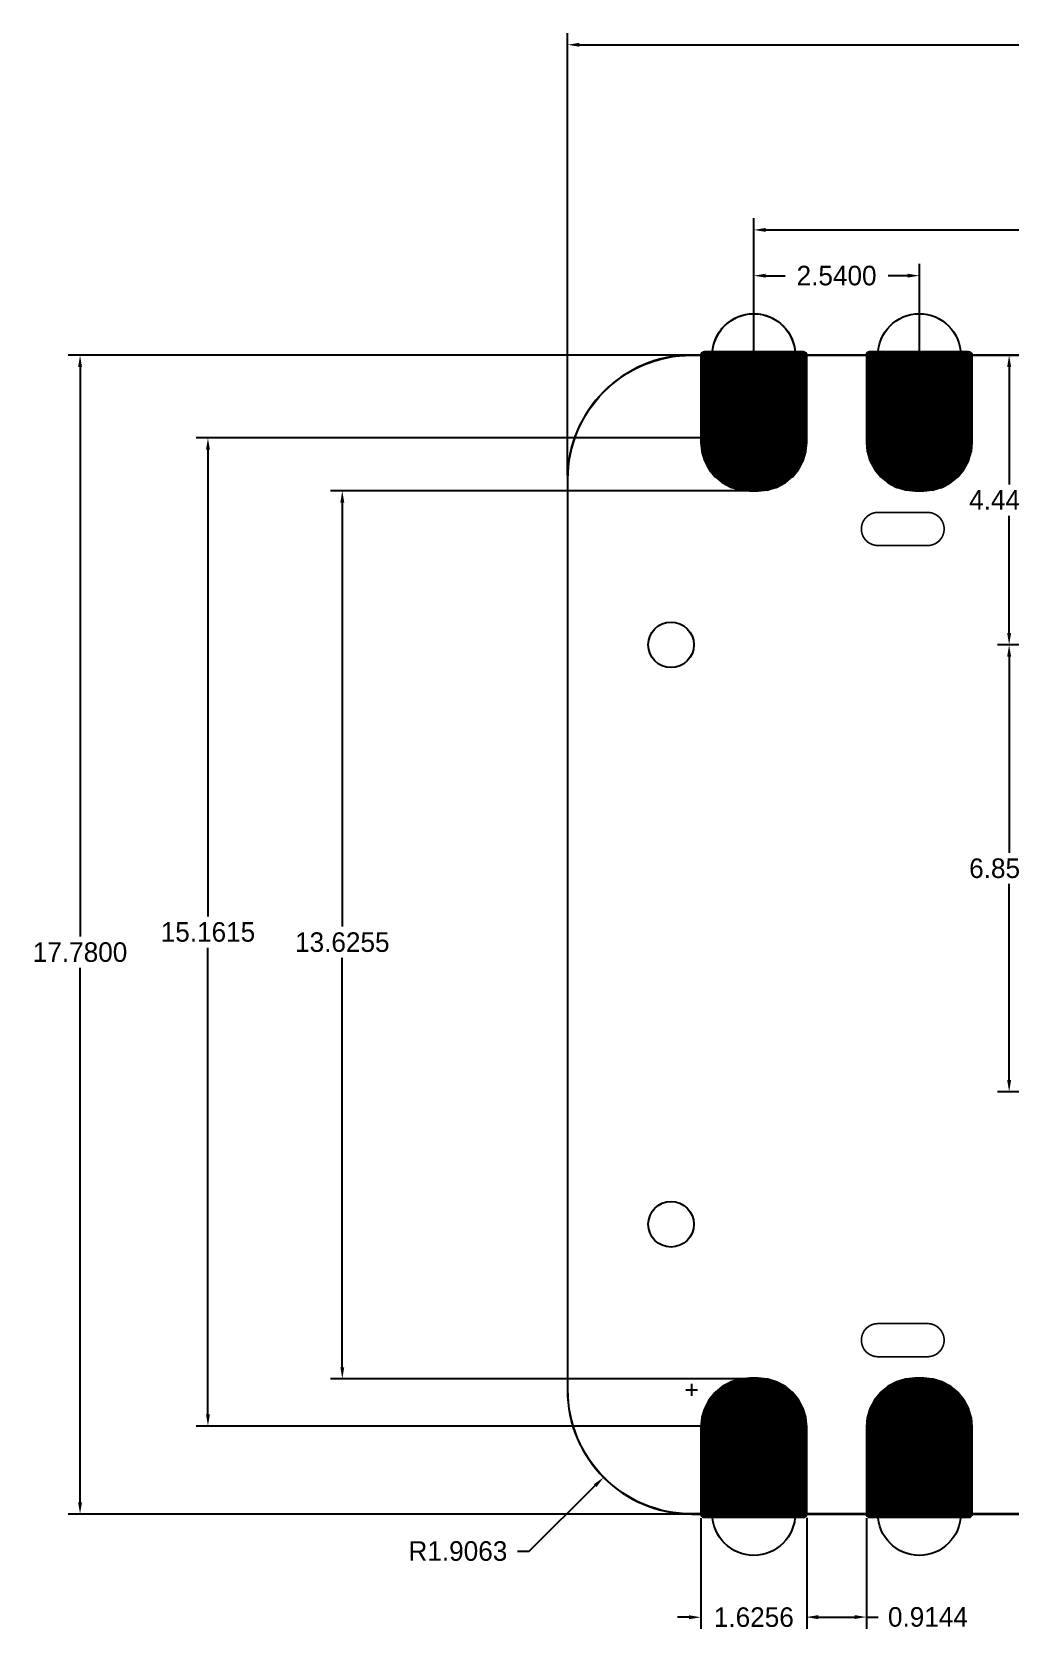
# Model space of a CAD drawing. Extents: x -87.3 to -53.8, y 3.8 to 28.4.
# Drawn here: x -87.27 to -72.25, y 3.84 to 28.35 of the extents above; entities that cross this region are included whole.
import ezdxf

# ---------------------------------------------------------------- set-up
doc = ezdxf.new("R2010")
doc.units = 0
doc.header["$MEASUREMENT"] = 0
doc.layers.get('0').update_dxf_attribs({"linetype": 'CONTINUOUS'})
doc.layers.get('Defpoints').update_dxf_attribs({"linetype": 'CONTINUOUS'})
for name, color, linetype in [('16', 175, 'CONTINUOUS'), ('17', 82, 'CONTINUOUS'), ('20', 213, 'CONTINUOUS')]:
    doc.layers.add(name, color=color, linetype=linetype)
doc.dimstyles.get("Standard").update_dxf_attribs({"dimtxt": 0.18, "dimasz": 0.18, "dimexe": 0.18, "dimexo": 0.0625, "dimgap": 0.09, "dimtad": 0, "dimtih": 1, "dimtoh": 1, "dimdec": 4, "dimzin": 0, "dimdsep": 46, "dimtxsty": 'Standard', "dimcen": 0.09, "dimadec": 0, "dimazin": 0, "dimtfac": 1, "dimtdec": 4, "dimtofl": 0, "dimtmove": 0, "dimatfit": 3, "dimfxl": 1, "dimtolj": 1, "dimtzin": 0, "dimarcsym": 0})

# ---------------------------------------------------------------- blocks, each defined once
blk = doc.blocks.new('OCTAGONP')
blk.add_lwpolyline([(-0.5, -0.2071), (-0.5, 0.2071), (-0.2071, 0.5), (0.2071, 0.5), (0.5, 0.2071), (0.5, -0.2071), (0.2071, -0.5), (-0.2071, -0.5)], close=True)
blk = doc.blocks.new('ROUNDP')
blk.add_circle((0, 0), 0.5)
blk = doc.blocks.new('*D110')
at = {"color": 2, "linetype": 'Continuous', "lineweight": -2}
for p, q in [((-79.045, 21.552), (-79.045, 28.338)), ((-58.09, 21.552), (-58.09, 28.338))]:
    blk.add_line(p, q, dxfattribs=at)
at = {"color": 0, "linetype": 'Continuous', "lineweight": -2}
for p, q in [((-78.865, 28.158), (-69.507, 28.158)), ((-58.27, 28.158), (-67.627, 28.158))]:
    blk.add_line(p, q, dxfattribs=at)
at = {"color": 0, "linetype": 'Continuous'}
for points in [[(-78.865, 28.188), (-78.865, 28.128), (-79.045, 28.158)], [(-58.27, 28.188), (-58.27, 28.128), (-58.09, 28.158)]]:
    blk.add_solid(points, dxfattribs=at)
at = {"layer": 'Defpoints', "color": 0, "linetype": 'Continuous'}
for p in [(-58.09, 28.158), (-79.045, 21.49), (-58.09, 21.49)]:
    blk.add_point(p, dxfattribs=at)
at = {"color": 0, "linetype": 'Continuous', "insert": (-68.567, 28.158), "char_height": 0.3, "attachment_point": 5}
blk.add_mtext('\\A1;20.9550', dxfattribs=at)
blk = doc.blocks.new('*D111')
at = {"color": 2, "linetype": 'Continuous', "lineweight": -2}
for p, q in [((-77.202, 23.395), (-86.708, 23.395)), ((-77.202, 5.615), (-86.708, 5.615))]:
    blk.add_line(p, q, dxfattribs=at)
at = {"color": 0, "linetype": 'Continuous', "lineweight": -2}
for p, q in [((-86.528, 23.215), (-86.528, 14.475)), ((-86.528, 5.795), (-86.528, 13.995))]:
    blk.add_line(p, q, dxfattribs=at)
at = {"color": 0, "linetype": 'Continuous'}
for points in [[(-86.558, 23.215), (-86.498, 23.215), (-86.528, 23.395)], [(-86.558, 5.795), (-86.498, 5.795), (-86.528, 5.615)]]:
    blk.add_solid(points, dxfattribs=at)
at = {"layer": 'Defpoints', "color": 0, "linetype": 'Continuous'}
for p in [(-77.14, 23.395), (-86.528, 5.615), (-77.14, 5.615)]:
    blk.add_point(p, dxfattribs=at)
at = {"color": 0, "linetype": 'Continuous', "insert": (-86.528, 14.235), "char_height": 0.3, "attachment_point": 5}
blk.add_mtext('\\A1;17.7800', dxfattribs=at)
blk = doc.blocks.new('*D112')
at = {"color": 0, "linetype": 'Continuous', "lineweight": -2}
for p, q in [((-76.187, 23.509), (-76.187, 25.497)), ((-76.007, 25.317), (-69.457, 25.317)), ((-61.127, 25.317), (-67.677, 25.317)), ((-60.947, 23.509), (-60.947, 25.497))]:
    blk.add_line(p, q, dxfattribs=at)
at = {"color": 0, "linetype": 'Continuous'}
for points in [[(-76.007, 25.347), (-76.007, 25.287), (-76.187, 25.317)], [(-61.127, 25.347), (-61.127, 25.287), (-60.947, 25.317)]]:
    blk.add_solid(points, dxfattribs=at)
at = {"layer": 'Defpoints', "color": 0, "linetype": 'Continuous'}
for p in [(-76.187, 25.317), (-76.187, 23.447), (-60.947, 23.447)]:
    blk.add_point(p, dxfattribs=at)
at = {"color": 0, "linetype": 'Continuous', "insert": (-68.567, 25.317), "char_height": 0.3, "attachment_point": 5}
blk.add_mtext('\\A1;15.2400', dxfattribs=at)
blk = doc.blocks.new('*D113')
at = {"color": 0, "linetype": 'Continuous', "lineweight": -2}
for p, q in [((-77, 5.554), (-77, 3.852)), ((-75.375, 5.555), (-75.375, 3.852)), ((-77.18, 4.032), (-77.36, 4.032)), ((-75.195, 4.032), (-75.015, 4.032))]:
    blk.add_line(p, q, dxfattribs=at)
at = {"color": 0, "linetype": 'Continuous'}
for points in [[(-77.18, 4.062), (-77.18, 4.002), (-77, 4.032)], [(-75.195, 4.062), (-75.195, 4.002), (-75.375, 4.032)]]:
    blk.add_solid(points, dxfattribs=at)
at = {"layer": 'Defpoints', "color": 0, "linetype": 'Continuous'}
for p in [(-77, 5.616), (-75.375, 5.617), (-75.375, 4.032)]:
    blk.add_point(p, dxfattribs=at)
at = {"color": 0, "linetype": 'Continuous', "insert": (-76.187, 4.032), "char_height": 0.3, "attachment_point": 5}
blk.add_mtext('\\A1;1.6256', dxfattribs=at)
blk = doc.blocks.new('*D124')
at = {"color": 0, "linetype": 'Continuous', "lineweight": -2}
for p, q in [((-77.14, 7.431), (-77.14, 7.611)), ((-77.23, 7.521), (-77.05, 7.521)), ((-79.634, 5.046), (-78.621, 6.052)), ((-79.814, 5.046), (-79.634, 5.046))]:
    blk.add_line(p, q, dxfattribs=at)
at = {"color": 0, "linetype": 'Continuous'}
blk.add_solid([(-78.642, 6.073), (-78.6, 6.03), (-78.493, 6.178)], dxfattribs=at)
at = {"layer": 'Defpoints', "color": 0, "linetype": 'Continuous'}
for p in [(-77.14, 7.521), (-78.493, 6.178)]:
    blk.add_point(p, dxfattribs=at)
at = {"color": 0, "linetype": 'Continuous', "insert": (-80.729, 5.046), "char_height": 0.3, "attachment_point": 5}
blk.add_mtext('\\A1;R1.9063', dxfattribs=at)
blk = doc.blocks.new('*D130')
at = {"color": 0, "linetype": 'Continuous', "lineweight": -2}
for p, q in [((-75.375, 5.554), (-75.375, 3.855)), ((-74.46, 5.554), (-74.46, 3.855)), ((-75.195, 4.035), (-74.64, 4.035)), ((-74.46, 4.035), (-74.28, 4.035))]:
    blk.add_line(p, q, dxfattribs=at)
at = {"color": 0, "linetype": 'Continuous'}
for points in [[(-75.195, 4.065), (-75.195, 4.005), (-75.375, 4.035)], [(-74.64, 4.065), (-74.64, 4.005), (-74.46, 4.035)]]:
    blk.add_solid(points, dxfattribs=at)
at = {"layer": 'Defpoints', "color": 0, "linetype": 'Continuous'}
for p in [(-75.375, 5.616), (-74.46, 5.616), (-74.46, 4.035)]:
    blk.add_point(p, dxfattribs=at)
at = {"color": 0, "linetype": 'Continuous', "insert": (-73.515, 4.035), "char_height": 0.3, "attachment_point": 5}
blk.add_mtext('\\A1;0.9144', dxfattribs=at)
blk = doc.blocks.new('*D131')
at = {"color": 0, "linetype": 'Continuous', "lineweight": -2}
for p, q in [((-76.25, 21.313), (-82.683, 21.313)), ((-82.503, 21.133), (-82.503, 14.628)), ((-82.503, 7.868), (-82.503, 14.148)), ((-76.218, 7.688), (-82.683, 7.688))]:
    blk.add_line(p, q, dxfattribs=at)
at = {"color": 0, "linetype": 'Continuous'}
for points in [[(-82.533, 21.133), (-82.473, 21.133), (-82.503, 21.313)], [(-82.533, 7.868), (-82.473, 7.868), (-82.503, 7.688)]]:
    blk.add_solid(points, dxfattribs=at)
at = {"layer": 'Defpoints', "color": 0, "linetype": 'Continuous'}
for p in [(-76.187, 21.313), (-82.503, 7.688), (-76.156, 7.688)]:
    blk.add_point(p, dxfattribs=at)
at = {"color": 0, "linetype": 'Continuous', "insert": (-82.503, 14.388), "char_height": 0.3, "attachment_point": 5}
blk.add_mtext('\\A1;13.6255', dxfattribs=at)
blk = doc.blocks.new('*D135')
at = {"color": 0, "linetype": 'Continuous', "lineweight": -2}
for p, q in [((-76.25, 22.126), (-84.745, 22.126)), ((-84.565, 21.946), (-84.565, 14.785)), ((-84.565, 7.145), (-84.565, 14.305)), ((-76.199, 6.965), (-84.745, 6.965))]:
    blk.add_line(p, q, dxfattribs=at)
at = {"color": 0, "linetype": 'Continuous'}
for points in [[(-84.595, 21.946), (-84.535, 21.946), (-84.565, 22.126)], [(-84.595, 7.145), (-84.535, 7.145), (-84.565, 6.965)]]:
    blk.add_solid(points, dxfattribs=at)
at = {"layer": 'Defpoints', "color": 0, "linetype": 'Continuous'}
for p in [(-76.187, 22.126), (-84.565, 6.965), (-76.137, 6.965)]:
    blk.add_point(p, dxfattribs=at)
at = {"color": 0, "linetype": 'Continuous', "insert": (-84.565, 14.545), "char_height": 0.3, "attachment_point": 5}
blk.add_mtext('\\A1;15.1615', dxfattribs=at)
blk = doc.blocks.new('*D136')
at = {"color": 0, "linetype": 'Continuous', "lineweight": -2}
for p, q in [((-76.187, 22.189), (-76.187, 24.795)), ((-73.647, 22.189), (-73.647, 24.795)), ((-76.007, 24.615), (-75.707, 24.615)), ((-73.827, 24.615), (-74.127, 24.615))]:
    blk.add_line(p, q, dxfattribs=at)
at = {"color": 0, "linetype": 'Continuous'}
for points in [[(-76.007, 24.645), (-76.007, 24.585), (-76.187, 24.615)], [(-73.827, 24.645), (-73.827, 24.585), (-73.647, 24.615)]]:
    blk.add_solid(points, dxfattribs=at)
at = {"layer": 'Defpoints', "color": 0, "linetype": 'Continuous'}
for p in [(-73.647, 24.615), (-76.187, 22.126), (-73.647, 22.126)]:
    blk.add_point(p, dxfattribs=at)
at = {"color": 0, "linetype": 'Continuous', "insert": (-74.917, 24.615), "char_height": 0.3, "attachment_point": 5}
blk.add_mtext('\\A1;2.5400', dxfattribs=at)
blk = doc.blocks.new('*D145')
at = {"color": 0, "linetype": 'Continuous', "lineweight": -2}
for p, q in [((-68.63, 23.395), (-72.449, 23.395)), ((-72.269, 23.215), (-72.269, 21.413)), ((-72.269, 19.131), (-72.269, 20.933)), ((-68.757, 18.951), (-72.449, 18.951))]:
    blk.add_line(p, q, dxfattribs=at)
at = {"color": 0, "linetype": 'Continuous'}
for points in [[(-72.299, 23.215), (-72.239, 23.215), (-72.269, 23.395)], [(-72.299, 19.131), (-72.239, 19.131), (-72.269, 18.951)]]:
    blk.add_solid(points, dxfattribs=at)
at = {"layer": 'Defpoints', "color": 0, "linetype": 'Continuous'}
for p in [(-68.567, 23.395), (-72.269, 18.951), (-68.694, 18.951)]:
    blk.add_point(p, dxfattribs=at)
at = {"color": 0, "linetype": 'Continuous', "insert": (-72.269, 21.173), "char_height": 0.3, "attachment_point": 5}
blk.add_mtext('\\A1;4.4437', dxfattribs=at)
blk = doc.blocks.new('*D150')
at = {"color": 0, "linetype": 'Continuous', "lineweight": -2}
for p, q in [((-72.331, 18.951), (-72.449, 18.951)), ((-72.269, 18.771), (-72.269, 15.762)), ((-72.269, 12.273), (-72.269, 15.282)), ((-70.662, 12.093), (-72.449, 12.093))]:
    blk.add_line(p, q, dxfattribs=at)
at = {"color": 0, "linetype": 'Continuous'}
for points in [[(-72.299, 18.771), (-72.239, 18.771), (-72.269, 18.951)], [(-72.299, 12.273), (-72.239, 12.273), (-72.269, 12.093)]]:
    blk.add_solid(points, dxfattribs=at)
at = {"layer": 'Defpoints', "color": 0, "linetype": 'Continuous'}
for p in [(-72.269, 18.951), (-72.269, 12.093), (-70.599, 12.093)]:
    blk.add_point(p, dxfattribs=at)
at = {"color": 0, "linetype": 'Continuous', "insert": (-72.269, 15.522), "char_height": 0.3, "attachment_point": 5}
blk.add_mtext('\\A1;6.8580', dxfattribs=at)

msp = doc.modelspace()

# ---------------------------------------------------------------- linework, layer by layer
for major_axis, start_param, end_param in [((0.44901, 0.44901), 2.356194490192343, 8.63937979737193), ((-0.44901, 0.44901), 0.785398163397452, 7.068583470577037)]:
    msp.add_ellipse((-76.18742, 23.3961), major_axis=major_axis, ratio=1, start_param=start_param, end_param=end_param)
at = {"layer": '16'}
for points in [[(-77.00022, 23.3961), (-77.00022, 22.0626, 1), (-76.89862, 22.0626), (-76.89862, 23.3961, 1)], [(-75.42542, 23.4469), (-76.94942, 23.4469, 1), (-76.94942, 23.3453), (-75.42542, 23.3453, 1)], [(-75.37462, 22.0626), (-75.37462, 23.3961, 1), (-75.47622, 23.3961), (-75.47622, 22.0626, 1)], [(-74.46022, 23.3961), (-74.46022, 22.0626, 1), (-74.35862, 22.0626), (-74.35862, 23.3961, 1)], [(-72.88542, 23.4469), (-74.40942, 23.4469, 1), (-74.40942, 23.3453), (-72.88542, 23.3453, 1)], [(-72.83462, 22.0626), (-72.83462, 23.3961, 1), (-72.93622, 23.3961), (-72.93622, 22.0626, 1)], [(-77.00002, 22.0576), (-76.98652, 21.9213, 1), (-76.88542, 21.9313), (-76.89882, 22.0676, 1)], [(-75.38832, 21.9213), (-75.37482, 22.0576, 1), (-75.47602, 22.0676), (-75.48942, 21.9313, 1)], [(-74.46002, 22.0576), (-74.44652, 21.9213, 1), (-74.34542, 21.9313), (-74.35882, 22.0676, 1)], [(-72.84832, 21.9213), (-72.83482, 22.0576, 1), (-72.93602, 22.0676), (-72.94942, 21.9313, 1)], [(-76.98462, 21.9116), (-76.94482, 21.7806, 1), (-76.84762, 21.81), (-76.88742, 21.9411, 1)], [(-76.94102, 21.7713), (-76.87652, 21.6506, 1), (-76.78692, 21.6985), (-76.85142, 21.8192, 1)], [(-75.49832, 21.6506), (-75.43382, 21.7713, 1), (-75.52342, 21.8192), (-75.58792, 21.6985, 1)], [(-75.43002, 21.7806), (-75.39022, 21.9116, 1), (-75.48742, 21.9411), (-75.52722, 21.81, 1)], [(-74.44462, 21.9116), (-74.40482, 21.7806, 1), (-74.30762, 21.81), (-74.34742, 21.9411, 1)], [(-74.40102, 21.7713), (-74.33652, 21.6506, 1), (-74.24692, 21.6985), (-74.31142, 21.8192, 1)], [(-72.95832, 21.6506), (-72.89382, 21.7713, 1), (-72.98342, 21.8192), (-73.04792, 21.6985, 1)], [(-72.89002, 21.7806), (-72.85022, 21.9116, 1), (-72.94742, 21.9411), (-72.98722, 21.81, 1)], [(-76.87102, 21.6423), (-76.78412, 21.5365, 1), (-76.70552, 21.6009), (-76.79242, 21.7068, 1)], [(-76.77702, 21.5294), (-76.67122, 21.4425, 1), (-76.60672, 21.5211), (-76.71262, 21.608, 1)], [(-75.70362, 21.4425), (-75.59782, 21.5294, 1), (-75.66222, 21.608), (-75.76812, 21.5211, 1)], [(-75.59072, 21.5365), (-75.50382, 21.6423, 1), (-75.58242, 21.7068), (-75.66932, 21.6009, 1)], [(-74.33102, 21.6423), (-74.24412, 21.5365, 1), (-74.16552, 21.6009), (-74.25242, 21.7068, 1)], [(-74.23702, 21.5294), (-74.13122, 21.4425, 1), (-74.06672, 21.5211), (-74.17262, 21.608, 1)], [(-73.16362, 21.4425), (-73.05782, 21.5294, 1), (-73.12222, 21.608), (-73.22812, 21.5211, 1)], [(-73.05072, 21.5365), (-72.96382, 21.6423, 1), (-73.04242, 21.7068), (-73.12932, 21.6009, 1)], [(-76.66292, 21.437), (-76.54222, 21.3725, 1), (-76.49432, 21.4621), (-76.61502, 21.5266, 1)], [(-76.53292, 21.3687), (-76.40192, 21.3289, 1), (-76.37242, 21.4261), (-76.50352, 21.4659, 1)], [(-76.39222, 21.327), (-76.25592, 21.3135, 1), (-76.24592, 21.4147), (-76.38222, 21.4281, 1)], [(-76.25092, 21.3133), (-76.12392, 21.3133, 1), (-76.12392, 21.4149), (-76.25092, 21.4149, 1)], [(-76.11892, 21.3135), (-75.98262, 21.327, 1), (-75.99262, 21.4281), (-76.12892, 21.4147, 1)], [(-75.97292, 21.3289), (-75.84192, 21.3687, 1), (-75.87132, 21.4659), (-76.00242, 21.4261, 1)], [(-75.83262, 21.3725), (-75.71192, 21.437, 1), (-75.75982, 21.5266), (-75.88052, 21.4621, 1)], [(-74.12292, 21.437), (-74.00222, 21.3725, 1), (-73.95432, 21.4621), (-74.07502, 21.5266, 1)], [(-73.99292, 21.3687), (-73.86192, 21.3289, 1), (-73.83242, 21.4261), (-73.96352, 21.4659, 1)], [(-73.85222, 21.327), (-73.71592, 21.3135, 1), (-73.70592, 21.4147), (-73.84222, 21.4281, 1)], [(-73.71092, 21.3133), (-73.58392, 21.3133, 1), (-73.58392, 21.4149), (-73.71092, 21.4149, 1)], [(-73.57892, 21.3135), (-73.44262, 21.327, 1), (-73.45262, 21.4281), (-73.58892, 21.4147, 1)], [(-73.43292, 21.3289), (-73.30192, 21.3687, 1), (-73.33132, 21.4659), (-73.46242, 21.4261, 1)], [(-73.29262, 21.3725), (-73.17192, 21.437, 1), (-73.21982, 21.5266), (-73.34052, 21.4621, 1)], [(-76.54222, 7.6397), (-76.66292, 7.5752, 1), (-76.61502, 7.4856), (-76.49432, 7.5501, 1)], [(-76.40192, 7.6833), (-76.53292, 7.6435, 1), (-76.50352, 7.5463), (-76.37242, 7.5861, 1)], [(-76.25592, 7.6987), (-76.39222, 7.6852, 1), (-76.38222, 7.5841), (-76.24592, 7.5975, 1)], [(-76.12392, 7.6989), (-76.25092, 7.6989, 1), (-76.25092, 7.5973), (-76.12392, 7.5973, 1)], [(-75.98262, 7.6852), (-76.11892, 7.6987, 1), (-76.12892, 7.5975), (-75.99262, 7.5841, 1)], [(-75.84192, 7.6435), (-75.97292, 7.6833, 1), (-76.00242, 7.5861), (-75.87132, 7.5463, 1)], [(-75.71192, 7.5752), (-75.83262, 7.6397, 1), (-75.88052, 7.5501), (-75.75982, 7.4856, 1)], [(-74.00222, 7.6397), (-74.12292, 7.5752, 1), (-74.07502, 7.4856), (-73.95432, 7.5501, 1)], [(-73.86192, 7.6833), (-73.99292, 7.6435, 1), (-73.96352, 7.5463), (-73.83242, 7.5861, 1)], [(-73.71592, 7.6987), (-73.85222, 7.6852, 1), (-73.84222, 7.5841), (-73.70592, 7.5975, 1)], [(-73.58392, 7.6989), (-73.71092, 7.6989, 1), (-73.71092, 7.5973), (-73.58392, 7.5973, 1)], [(-73.44262, 7.6852), (-73.57892, 7.6987, 1), (-73.58892, 7.5975), (-73.45262, 7.5841, 1)], [(-73.30192, 7.6435), (-73.43292, 7.6833, 1), (-73.46242, 7.5861), (-73.33132, 7.5463, 1)], [(-73.17192, 7.5752), (-73.29262, 7.6397, 1), (-73.34052, 7.5501), (-73.21982, 7.4856, 1)], [(-76.87652, 7.3616), (-76.94102, 7.2409, 1), (-76.85142, 7.193), (-76.78692, 7.3137, 1)], [(-76.78412, 7.4757), (-76.87102, 7.3699, 1), (-76.79242, 7.3054), (-76.70552, 7.4113, 1)], [(-76.67122, 7.5697), (-76.77702, 7.4828, 1), (-76.71262, 7.4042), (-76.60672, 7.4911, 1)], [(-75.59782, 7.4828), (-75.70362, 7.5697, 1), (-75.76812, 7.4911), (-75.66222, 7.4042, 1)], [(-75.50382, 7.3699), (-75.59072, 7.4757, 1), (-75.66932, 7.4113), (-75.58242, 7.3054, 1)], [(-75.43382, 7.2409), (-75.49832, 7.3616, 1), (-75.58792, 7.3137), (-75.52342, 7.193, 1)], [(-74.33652, 7.3616), (-74.40102, 7.2409, 1), (-74.31142, 7.193), (-74.24692, 7.3137, 1)], [(-74.24412, 7.4757), (-74.33102, 7.3699, 1), (-74.25242, 7.3054), (-74.16552, 7.4113, 1)], [(-74.13122, 7.5697), (-74.23702, 7.4828, 1), (-74.17262, 7.4042), (-74.06672, 7.4911, 1)], [(-73.05782, 7.4828), (-73.16362, 7.5697, 1), (-73.22812, 7.4911), (-73.12222, 7.4042, 1)], [(-72.96382, 7.3699), (-73.05072, 7.4757, 1), (-73.12932, 7.4113), (-73.04242, 7.3054, 1)], [(-72.89382, 7.2409), (-72.95832, 7.3616, 1), (-73.04792, 7.3137), (-72.98342, 7.193, 1)], [(-76.98652, 7.0909), (-77.00002, 6.9546, 1), (-76.89882, 6.9446), (-76.88542, 7.0809, 1)], [(-76.94482, 7.2316), (-76.98462, 7.1006, 1), (-76.88742, 7.0711), (-76.84762, 7.2022, 1)], [(-75.39022, 7.1006), (-75.43002, 7.2316, 1), (-75.52722, 7.2022), (-75.48742, 7.0711, 1)], [(-75.37482, 6.9546), (-75.38832, 7.0909, 1), (-75.48942, 7.0809), (-75.47602, 6.9446, 1)], [(-74.44652, 7.0909), (-74.46002, 6.9546, 1), (-74.35882, 6.9446), (-74.34542, 7.0809, 1)], [(-74.40482, 7.2316), (-74.44462, 7.1006, 1), (-74.34742, 7.0711), (-74.30762, 7.2022, 1)], [(-72.85022, 7.1006), (-72.89002, 7.2316, 1), (-72.98722, 7.2022), (-72.94742, 7.0711, 1)], [(-72.83482, 6.9546), (-72.84832, 7.0909, 1), (-72.94942, 7.0809), (-72.93602, 6.9446, 1)], [(-77.00022, 6.9496), (-77.00022, 5.6161, 1), (-76.89862, 5.6161), (-76.89862, 6.9496, 1)], [(-75.37462, 5.6161), (-75.37462, 6.9496, 1), (-75.47622, 6.9496), (-75.47622, 5.6161, 1)], [(-74.46022, 6.9496), (-74.46022, 5.6161, 1), (-74.35862, 5.6161), (-74.35862, 6.9496, 1)], [(-72.83462, 5.6161), (-72.83462, 6.9496, 1), (-72.93622, 6.9496), (-72.93622, 5.6161, 1)], [(-76.94942, 5.5653), (-75.42542, 5.5653, 1), (-75.42542, 5.6669), (-76.94942, 5.6669, 1)], [(-74.40942, 5.5653), (-72.88542, 5.5653, 1), (-72.88542, 5.6669), (-74.40942, 5.6669, 1)]]:
    msp.add_lwpolyline(points, format="xyb", close=True, dxfattribs=at)
at = {"layer": '16', "const_width": 0.1016}
for points in [[(-76.94942, 23.3961), (-76.94942, 22.0626)], [(-75.42542, 23.3961), (-76.94942, 23.3961)], [(-76.89862, 23.3961), (-76.89862, 21.8031)], [(-76.79702, 23.3961), (-76.79702, 21.6323)], [(-76.69542, 23.3961), (-76.69542, 21.5281)], [(-76.59382, 23.3961), (-76.59382, 21.4577)], [(-76.49222, 23.3961), (-76.49222, 21.4094)], [(-76.39062, 23.3961), (-76.39062, 21.3786)], [(-76.28902, 23.3961), (-76.28902, 21.3679)], [(-76.18742, 23.3961), (-76.18742, 21.3641)], [(-76.08582, 23.3961), (-76.08582, 21.3679)], [(-75.98422, 23.3961), (-75.98422, 21.3786)], [(-75.88262, 23.3961), (-75.88262, 21.4094)], [(-75.78102, 23.3961), (-75.78102, 21.4577)], [(-75.67942, 23.3961), (-75.67942, 21.5281)], [(-75.57782, 23.3961), (-75.57782, 21.6323)], [(-75.47622, 23.3961), (-75.47622, 21.8031)], [(-75.42542, 22.0626), (-75.42542, 23.3961)], [(-74.40942, 23.3961), (-74.40942, 22.0626)], [(-72.88542, 23.3961), (-74.40942, 23.3961)], [(-74.35862, 23.3961), (-74.35862, 21.8031)], [(-74.25702, 23.3961), (-74.25702, 21.6323)], [(-74.15542, 23.3961), (-74.15542, 21.5281)], [(-74.05382, 23.3961), (-74.05382, 21.4577)], [(-73.95222, 23.3961), (-73.95222, 21.4094)], [(-73.85062, 23.3961), (-73.85062, 21.3786)], [(-73.74902, 23.3961), (-73.74902, 21.3679)], [(-73.64742, 23.3961), (-73.64742, 21.3641)], [(-73.64742, 22.1261), (-73.64742, 23.3961)], [(-73.54582, 23.3961), (-73.54582, 21.3679)], [(-73.44422, 23.3961), (-73.44422, 21.3786)], [(-73.34262, 23.3961), (-73.34262, 21.4094)], [(-73.24102, 23.3961), (-73.24102, 21.4577)], [(-73.13942, 23.3961), (-73.13942, 21.5281)], [(-73.03782, 23.3961), (-73.03782, 21.6323)], [(-72.93622, 23.3961), (-72.93622, 21.8031)], [(-72.88542, 22.0626), (-72.88542, 23.3961)], [(-76.94942, 22.0626), (-76.93602, 21.9263)], [(-75.43882, 21.9263), (-75.42542, 22.0626)], [(-74.40942, 22.0626), (-74.39602, 21.9263)], [(-73.64742, 22.1261), (-73.26642, 22.1261)], [(-72.89882, 21.9263), (-72.88542, 22.0626)], [(-76.93602, 21.9263), (-76.89622, 21.7953)], [(-76.89622, 21.7953), (-76.83172, 21.6745)], [(-75.54312, 21.6745), (-75.47862, 21.7953)], [(-75.47862, 21.7953), (-75.43882, 21.9263)], [(-74.39602, 21.9263), (-74.35622, 21.7953)], [(-74.35622, 21.7953), (-74.29172, 21.6745)], [(-73.00312, 21.6745), (-72.93862, 21.7953)], [(-72.93862, 21.7953), (-72.89882, 21.9263)], [(-76.83172, 21.6745), (-76.74482, 21.5687)], [(-76.74482, 21.5687), (-76.63902, 21.4818)], [(-75.73582, 21.4818), (-75.63002, 21.5687)], [(-75.63002, 21.5687), (-75.54312, 21.6745)], [(-74.29172, 21.6745), (-74.20482, 21.5687)], [(-74.20482, 21.5687), (-74.09902, 21.4818)], [(-73.19582, 21.4818), (-73.09002, 21.5687)], [(-73.09002, 21.5687), (-73.00312, 21.6745)], [(-76.63902, 21.4818), (-76.51822, 21.4173)], [(-76.51822, 21.4173), (-76.38722, 21.3775)], [(-76.38722, 21.3775), (-76.25092, 21.3641)], [(-76.25092, 21.3641), (-76.12392, 21.3641)], [(-76.12392, 21.3641), (-75.98762, 21.3775)], [(-75.98762, 21.3775), (-75.85662, 21.4173)], [(-75.85662, 21.4173), (-75.73582, 21.4818)], [(-74.09902, 21.4818), (-73.97822, 21.4173)], [(-73.97822, 21.4173), (-73.84722, 21.3775)], [(-73.84722, 21.3775), (-73.71092, 21.3641)], [(-73.71092, 21.3641), (-73.58392, 21.3641)], [(-73.58392, 21.3641), (-73.44762, 21.3775)], [(-73.44762, 21.3775), (-73.31662, 21.4173)], [(-73.31662, 21.4173), (-73.19582, 21.4818)], [(-76.51822, 7.5949), (-76.63902, 7.5304)], [(-76.59382, 5.6161), (-76.59382, 7.5545)], [(-76.38722, 7.6347), (-76.51822, 7.5949)], [(-76.49222, 5.6161), (-76.49222, 7.6028)], [(-76.39062, 5.6161), (-76.39062, 7.6336)], [(-76.25092, 7.6481), (-76.38722, 7.6347)], [(-76.28902, 5.6161), (-76.28902, 7.6444)], [(-76.12392, 7.6481), (-76.25092, 7.6481)], [(-76.18742, 5.6161), (-76.18742, 7.6481)], [(-75.98762, 7.6347), (-76.12392, 7.6481)], [(-76.08582, 5.6161), (-76.08582, 7.6443)], [(-75.85662, 7.5949), (-75.98762, 7.6347)], [(-75.98422, 5.6161), (-75.98422, 7.6336)], [(-75.88262, 5.6161), (-75.88262, 7.6028)], [(-75.73582, 7.5304), (-75.85662, 7.5949)], [(-75.78102, 5.6161), (-75.78102, 7.5545)], [(-73.97822, 7.5949), (-74.09902, 7.5304)], [(-74.05382, 5.6161), (-74.05382, 7.5545)], [(-73.84722, 7.6347), (-73.97822, 7.5949)], [(-73.95222, 5.6161), (-73.95222, 7.6028)], [(-73.85062, 5.6161), (-73.85062, 7.6336)], [(-73.71092, 7.6481), (-73.84722, 7.6347)], [(-73.74902, 5.6161), (-73.74902, 7.6444)], [(-73.58392, 7.6481), (-73.71092, 7.6481)], [(-73.64742, 5.6161), (-73.64742, 7.6481)], [(-73.44762, 7.6347), (-73.58392, 7.6481)], [(-73.54582, 5.6161), (-73.54582, 7.6443)], [(-73.31662, 7.5949), (-73.44762, 7.6347)], [(-73.44422, 5.6161), (-73.44422, 7.6336)], [(-73.34262, 5.6161), (-73.34262, 7.6028)], [(-73.19582, 7.5304), (-73.31662, 7.5949)], [(-73.24102, 5.6161), (-73.24102, 7.5545)], [(-76.83172, 7.3377), (-76.89622, 7.2169)], [(-76.74482, 7.4435), (-76.83172, 7.3377)], [(-76.79702, 5.6161), (-76.79702, 7.3799)], [(-76.63902, 7.5304), (-76.74482, 7.4435)], [(-76.69542, 5.6161), (-76.69542, 7.4841)], [(-75.63002, 7.4435), (-75.73582, 7.5304)], [(-75.67942, 5.6161), (-75.67942, 7.4841)], [(-75.54312, 7.3377), (-75.63002, 7.4435)], [(-75.57782, 5.6161), (-75.57782, 7.3799)], [(-75.47862, 7.2169), (-75.54312, 7.3377)], [(-74.29172, 7.3377), (-74.35622, 7.2169)], [(-74.20482, 7.4435), (-74.29172, 7.3377)], [(-74.25702, 5.6161), (-74.25702, 7.3799)], [(-74.09902, 7.5304), (-74.20482, 7.4435)], [(-74.15542, 5.6161), (-74.15542, 7.4841)], [(-73.09002, 7.4435), (-73.19582, 7.5304)], [(-73.13942, 5.6161), (-73.13942, 7.4841)], [(-73.00312, 7.3377), (-73.09002, 7.4435)], [(-73.03782, 5.6161), (-73.03782, 7.3799)], [(-72.93862, 7.2169), (-73.00312, 7.3377)], [(-76.93602, 7.0859), (-76.94942, 6.9496)], [(-76.89622, 7.2169), (-76.93602, 7.0859)], [(-76.89862, 5.6161), (-76.89862, 7.2091)], [(-75.43882, 7.0859), (-75.47862, 7.2169)], [(-75.47622, 5.6161), (-75.47622, 7.2091)], [(-75.42542, 6.9496), (-75.43882, 7.0859)], [(-74.39602, 7.0859), (-74.40942, 6.9496)], [(-74.35622, 7.2169), (-74.39602, 7.0859)], [(-74.35862, 5.6161), (-74.35862, 7.2091)], [(-72.89882, 7.0859), (-72.93862, 7.2169)], [(-72.93622, 5.6161), (-72.93622, 7.2091)], [(-72.88542, 6.9496), (-72.89882, 7.0859)], [(-76.94942, 6.9496), (-76.94942, 5.6161)], [(-76.18742, 6.8861), (-75.93342, 6.8861)], [(-75.42542, 5.6161), (-75.42542, 6.9496)], [(-74.40942, 6.9496), (-74.40942, 5.6161)], [(-72.88542, 5.6161), (-72.88542, 6.9496)], [(-76.94942, 5.6161), (-75.42542, 5.6161)], [(-74.40942, 5.6161), (-72.88542, 5.6161)]]:
    msp.add_lwpolyline(points, dxfattribs=at)
at = {"layer": '16', "const_width": 0.0508}
for points in [[(-76.92402, 23.3961, 1), (-76.97482, 23.3961)], [(-76.94942, 23.4215, 1), (-76.94942, 23.3707)], [(-76.87322, 23.3961, 1), (-76.92402, 23.3961)], [(-76.77162, 23.3961, 1), (-76.82242, 23.3961)], [(-76.67002, 23.3961, 1), (-76.72082, 23.3961)], [(-76.56842, 23.3961, 1), (-76.61922, 23.3961)], [(-76.46682, 23.3961, 1), (-76.51762, 23.3961)], [(-76.36522, 23.3961, 1), (-76.41602, 23.3961)], [(-76.26362, 23.3961, 1), (-76.31442, 23.3961)], [(-76.16202, 23.3961, 1), (-76.21282, 23.3961)], [(-76.06042, 23.3961, 1), (-76.11122, 23.3961)], [(-75.95882, 23.3961, 1), (-76.00962, 23.3961)], [(-75.85722, 23.3961, 1), (-75.90802, 23.3961)], [(-75.75562, 23.3961, 1), (-75.80642, 23.3961)], [(-75.65402, 23.3961, 1), (-75.70482, 23.3961)], [(-75.55242, 23.3961, 1), (-75.60322, 23.3961)], [(-75.45082, 23.3961, 1), (-75.50162, 23.3961)], [(-75.40002, 23.3961, 1), (-75.45082, 23.3961)], [(-75.42542, 23.3707, 1), (-75.42542, 23.4215)], [(-74.38402, 23.3961, 1), (-74.43482, 23.3961)], [(-74.40942, 23.4215, 1), (-74.40942, 23.3707)], [(-74.33322, 23.3961, 1), (-74.38402, 23.3961)], [(-74.23162, 23.3961, 1), (-74.28242, 23.3961)], [(-74.13002, 23.3961, 1), (-74.18082, 23.3961)], [(-74.02842, 23.3961, 1), (-74.07922, 23.3961)], [(-73.92682, 23.3961, 1), (-73.97762, 23.3961)], [(-73.82522, 23.3961, 1), (-73.87602, 23.3961)], [(-73.72362, 23.3961, 1), (-73.77442, 23.3961)], [(-73.62202, 23.3961, 1), (-73.67282, 23.3961)], [(-73.62202, 23.3961, 1), (-73.67282, 23.3961)], [(-73.52042, 23.3961, 1), (-73.57122, 23.3961)], [(-73.41882, 23.3961, 1), (-73.46962, 23.3961)], [(-73.31722, 23.3961, 1), (-73.36802, 23.3961)], [(-73.21562, 23.3961, 1), (-73.26642, 23.3961)], [(-73.11402, 23.3961, 1), (-73.16482, 23.3961)], [(-73.01242, 23.3961, 1), (-73.06322, 23.3961)], [(-72.91082, 23.3961, 1), (-72.96162, 23.3961)], [(-72.86002, 23.3961, 1), (-72.91082, 23.3961)], [(-72.88542, 23.3707, 1), (-72.88542, 23.4215)], [(-76.92412, 22.0651, 1), (-76.97472, 22.0601)], [(-76.97482, 22.0626, 1), (-76.92402, 22.0626)], [(-75.45082, 22.0626, 1), (-75.40002, 22.0626)], [(-75.40012, 22.0601, 1), (-75.45072, 22.0651)], [(-74.38412, 22.0651, 1), (-74.43472, 22.0601)], [(-74.43482, 22.0626, 1), (-74.38402, 22.0626)], [(-73.64742, 22.1515, 1), (-73.64742, 22.1007)], [(-73.67282, 22.1261, 1), (-73.62202, 22.1261)], [(-73.24842, 22.1441, 1), (-73.28442, 22.1081)], [(-73.26642, 22.1007, 1), (-73.26642, 22.1515)], [(-72.91082, 22.0626, 1), (-72.86002, 22.0626)], [(-72.86012, 22.0601, 1), (-72.91072, 22.0651)], [(-76.91172, 21.9337, 1), (-76.96032, 21.919)], [(-76.96132, 21.9238, 1), (-76.91072, 21.9288)], [(-76.92402, 21.8031, 1), (-76.87322, 21.8031)], [(-76.87382, 21.8073, 1), (-76.91862, 21.7833)], [(-76.92052, 21.7879, 1), (-76.87192, 21.8027)], [(-75.50292, 21.8027, 1), (-75.45432, 21.7879)], [(-75.50162, 21.8031, 1), (-75.45082, 21.8031)], [(-75.45622, 21.7833, 1), (-75.50102, 21.8073)], [(-75.46412, 21.9288, 1), (-75.41352, 21.9238)], [(-75.41452, 21.919, 1), (-75.46312, 21.9337)], [(-74.37172, 21.9337, 1), (-74.42032, 21.919)], [(-74.42132, 21.9238, 1), (-74.37072, 21.9288)], [(-74.38402, 21.8031, 1), (-74.33322, 21.8031)], [(-74.33382, 21.8073, 1), (-74.37862, 21.7833)], [(-74.38052, 21.7879, 1), (-74.33192, 21.8027)], [(-72.96292, 21.8027, 1), (-72.91432, 21.7879)], [(-72.96162, 21.8031, 1), (-72.91082, 21.8031)], [(-72.91622, 21.7833, 1), (-72.96102, 21.8073)], [(-72.92412, 21.9288, 1), (-72.87352, 21.9238)], [(-72.87452, 21.919, 1), (-72.92312, 21.9337)], [(-76.81202, 21.6906, 1), (-76.85132, 21.6584)], [(-76.85412, 21.6626, 1), (-76.80932, 21.6865)], [(-76.82242, 21.6323, 1), (-76.77162, 21.6323)], [(-76.72872, 21.5883, 1), (-76.76092, 21.549)], [(-76.76452, 21.5526, 1), (-76.72522, 21.5848)], [(-75.64962, 21.5848, 1), (-75.61032, 21.5526)], [(-75.61392, 21.549, 1), (-75.64612, 21.5883)], [(-75.60322, 21.6323, 1), (-75.55242, 21.6323)], [(-75.56552, 21.6865, 1), (-75.52072, 21.6626)], [(-75.52352, 21.6584, 1), (-75.56282, 21.6906)], [(-74.27202, 21.6906, 1), (-74.31132, 21.6584)], [(-74.31412, 21.6626, 1), (-74.26932, 21.6865)], [(-74.28242, 21.6323, 1), (-74.23162, 21.6323)], [(-74.18872, 21.5883, 1), (-74.22092, 21.549)], [(-74.22452, 21.5526, 1), (-74.18522, 21.5848)], [(-73.10962, 21.5848, 1), (-73.07032, 21.5526)], [(-73.07392, 21.549, 1), (-73.10612, 21.5883)], [(-73.06322, 21.6323, 1), (-73.01242, 21.6323)], [(-73.02552, 21.6865, 1), (-72.98072, 21.6626)], [(-72.98352, 21.6584, 1), (-73.02282, 21.6906)], [(-76.72082, 21.5281, 1), (-76.67002, 21.5281)], [(-76.62702, 21.5042, 1), (-76.65092, 21.4594)], [(-76.65512, 21.4622, 1), (-76.62292, 21.5015)], [(-76.61922, 21.4577, 1), (-76.56842, 21.4577)], [(-76.51082, 21.4416, 1), (-76.52562, 21.393)], [(-76.53022, 21.3949, 1), (-76.50622, 21.4397)], [(-76.51762, 21.4094, 1), (-76.46682, 21.4094)], [(-76.41602, 21.3786, 1), (-76.36522, 21.3786)], [(-76.38472, 21.4028, 1), (-76.38972, 21.3522)], [(-76.39452, 21.3532, 1), (-76.37982, 21.4018)], [(-76.31442, 21.3679, 1), (-76.26362, 21.3679)], [(-76.25092, 21.3895, 1), (-76.25092, 21.3387)], [(-76.25342, 21.3388, 1), (-76.24842, 21.3894)], [(-76.21282, 21.3641, 1), (-76.16202, 21.3641)], [(-76.12642, 21.3894, 1), (-76.12142, 21.3388)], [(-76.12392, 21.3387, 1), (-76.12392, 21.3895)], [(-76.11122, 21.3679, 1), (-76.06042, 21.3679)], [(-75.99502, 21.4018, 1), (-75.98032, 21.3532)], [(-76.00962, 21.3786, 1), (-75.95882, 21.3786)], [(-75.98512, 21.3522, 1), (-75.99012, 21.4028)], [(-75.90802, 21.4094, 1), (-75.85722, 21.4094)], [(-75.86862, 21.4397, 1), (-75.84462, 21.3949)], [(-75.84922, 21.393, 1), (-75.86402, 21.4416)], [(-75.80642, 21.4577, 1), (-75.75562, 21.4577)], [(-75.75192, 21.5015, 1), (-75.71972, 21.4622)], [(-75.72392, 21.4594, 1), (-75.74782, 21.5042)], [(-75.70482, 21.5281, 1), (-75.65402, 21.5281)], [(-74.18082, 21.5281, 1), (-74.13002, 21.5281)], [(-74.08702, 21.5042, 1), (-74.11092, 21.4594)], [(-74.11512, 21.4622, 1), (-74.08292, 21.5015)], [(-74.07922, 21.4577, 1), (-74.02842, 21.4577)], [(-73.97082, 21.4416, 1), (-73.98562, 21.393)], [(-73.99022, 21.3949, 1), (-73.96622, 21.4397)], [(-73.97762, 21.4094, 1), (-73.92682, 21.4094)], [(-73.87602, 21.3786, 1), (-73.82522, 21.3786)], [(-73.84472, 21.4028, 1), (-73.84972, 21.3522)], [(-73.85452, 21.3532, 1), (-73.83982, 21.4018)], [(-73.77442, 21.3679, 1), (-73.72362, 21.3679)], [(-73.71092, 21.3895, 1), (-73.71092, 21.3387)], [(-73.71342, 21.3388, 1), (-73.70842, 21.3894)], [(-73.67282, 21.3641, 1), (-73.62202, 21.3641)], [(-73.58642, 21.3894, 1), (-73.58142, 21.3388)], [(-73.58392, 21.3387, 1), (-73.58392, 21.3895)], [(-73.57122, 21.3679, 1), (-73.52042, 21.3679)], [(-73.45502, 21.4018, 1), (-73.44032, 21.3532)], [(-73.46962, 21.3786, 1), (-73.41882, 21.3786)], [(-73.44512, 21.3522, 1), (-73.45012, 21.4028)], [(-73.36802, 21.4094, 1), (-73.31722, 21.4094)], [(-73.32862, 21.4397, 1), (-73.30462, 21.3949)], [(-73.30922, 21.393, 1), (-73.32402, 21.4416)], [(-73.26642, 21.4577, 1), (-73.21562, 21.4577)], [(-73.21192, 21.5015, 1), (-73.17972, 21.4622)], [(-73.18392, 21.4594, 1), (-73.20782, 21.5042)], [(-73.16482, 21.5281, 1), (-73.11402, 21.5281)], [(-76.56842, 7.5545, 1), (-76.61922, 7.5545)], [(-76.52562, 7.6192, 1), (-76.51082, 7.5706)], [(-76.50622, 7.5725, 1), (-76.53022, 7.6173)], [(-76.46682, 7.6028, 1), (-76.51762, 7.6028)], [(-76.36522, 7.6336, 1), (-76.41602, 7.6336)], [(-76.38972, 7.66, 1), (-76.38472, 7.6094)], [(-76.37982, 7.6104, 1), (-76.39452, 7.659)], [(-76.26362, 7.6444, 1), (-76.31442, 7.6444)], [(-76.25092, 7.6735, 1), (-76.25092, 7.6227)], [(-76.24842, 7.6228, 1), (-76.25342, 7.6734)], [(-76.16202, 7.6481, 1), (-76.21282, 7.6481)], [(-76.12142, 7.6734, 1), (-76.12642, 7.6228)], [(-76.12392, 7.6227, 1), (-76.12392, 7.6735)], [(-76.06042, 7.6443, 1), (-76.11122, 7.6443)], [(-75.98032, 7.659, 1), (-75.99502, 7.6104)], [(-75.95882, 7.6336, 1), (-76.00962, 7.6336)], [(-75.99012, 7.6094, 1), (-75.98512, 7.66)], [(-75.85722, 7.6028, 1), (-75.90802, 7.6028)], [(-75.84462, 7.6173, 1), (-75.86862, 7.5725)], [(-75.86402, 7.5706, 1), (-75.84922, 7.6192)], [(-75.75562, 7.5545, 1), (-75.80642, 7.5545)], [(-74.02842, 7.5545, 1), (-74.07922, 7.5545)], [(-73.98562, 7.6192, 1), (-73.97082, 7.5706)], [(-73.96622, 7.5725, 1), (-73.99022, 7.6173)], [(-73.92682, 7.6028, 1), (-73.97762, 7.6028)], [(-73.82522, 7.6336, 1), (-73.87602, 7.6336)], [(-73.84972, 7.66, 1), (-73.84472, 7.6094)], [(-73.83982, 7.6104, 1), (-73.85452, 7.659)], [(-73.72362, 7.6444, 1), (-73.77442, 7.6444)], [(-73.71092, 7.6735, 1), (-73.71092, 7.6227)], [(-73.70842, 7.6228, 1), (-73.71342, 7.6734)], [(-73.62202, 7.6481, 1), (-73.67282, 7.6481)], [(-73.58142, 7.6734, 1), (-73.58642, 7.6228)], [(-73.58392, 7.6227, 1), (-73.58392, 7.6735)], [(-73.52042, 7.6443, 1), (-73.57122, 7.6443)], [(-73.44032, 7.659, 1), (-73.45502, 7.6104)], [(-73.41882, 7.6336, 1), (-73.46962, 7.6336)], [(-73.45012, 7.6094, 1), (-73.44512, 7.66)], [(-73.31722, 7.6028, 1), (-73.36802, 7.6028)], [(-73.30462, 7.6173, 1), (-73.32862, 7.5725)], [(-73.32402, 7.5706, 1), (-73.30922, 7.6192)], [(-73.21562, 7.5545, 1), (-73.26642, 7.5545)], [(-76.85132, 7.3538, 1), (-76.81202, 7.3216)], [(-76.80932, 7.3257, 1), (-76.85412, 7.3496)], [(-76.77162, 7.3799, 1), (-76.82242, 7.3799)], [(-76.76092, 7.4632, 1), (-76.72872, 7.4239)], [(-76.72522, 7.4274, 1), (-76.76452, 7.4596)], [(-76.67002, 7.4841, 1), (-76.72082, 7.4841)], [(-76.65092, 7.5528, 1), (-76.62702, 7.508)], [(-76.62292, 7.5107, 1), (-76.65512, 7.55)], [(-75.71972, 7.55, 1), (-75.75192, 7.5107)], [(-75.74782, 7.508, 1), (-75.72392, 7.5528)], [(-75.65402, 7.4841, 1), (-75.70482, 7.4841)], [(-75.61032, 7.4596, 1), (-75.64962, 7.4274)], [(-75.64612, 7.4239, 1), (-75.61392, 7.4632)], [(-75.55242, 7.3799, 1), (-75.60322, 7.3799)], [(-75.52072, 7.3496, 1), (-75.56552, 7.3257)], [(-75.56282, 7.3216, 1), (-75.52352, 7.3538)], [(-74.31132, 7.3538, 1), (-74.27202, 7.3216)], [(-74.26932, 7.3257, 1), (-74.31412, 7.3496)], [(-74.23162, 7.3799, 1), (-74.28242, 7.3799)], [(-74.22092, 7.4632, 1), (-74.18872, 7.4239)], [(-74.18522, 7.4274, 1), (-74.22452, 7.4596)], [(-74.13002, 7.4841, 1), (-74.18082, 7.4841)], [(-74.11092, 7.5528, 1), (-74.08702, 7.508)], [(-74.08292, 7.5107, 1), (-74.11512, 7.55)], [(-73.17972, 7.55, 1), (-73.21192, 7.5107)], [(-73.20782, 7.508, 1), (-73.18392, 7.5528)], [(-73.11402, 7.4841, 1), (-73.16482, 7.4841)], [(-73.07032, 7.4596, 1), (-73.10962, 7.4274)], [(-73.10612, 7.4239, 1), (-73.07392, 7.4632)], [(-73.01242, 7.3799, 1), (-73.06322, 7.3799)], [(-72.98072, 7.3496, 1), (-73.02552, 7.3257)], [(-73.02282, 7.3216, 1), (-72.98352, 7.3538)], [(-76.96032, 7.0932, 1), (-76.91172, 7.0785)], [(-76.91072, 7.0834, 1), (-76.96132, 7.0884)], [(-76.87322, 7.2091, 1), (-76.92402, 7.2091)], [(-76.91862, 7.2289, 1), (-76.87382, 7.2049)], [(-76.87192, 7.2095, 1), (-76.92052, 7.2243)], [(-75.45432, 7.2243, 1), (-75.50292, 7.2095)], [(-75.45082, 7.2091, 1), (-75.50162, 7.2091)], [(-75.50102, 7.2049, 1), (-75.45622, 7.2289)], [(-75.41352, 7.0884, 1), (-75.46412, 7.0834)], [(-75.46312, 7.0785, 1), (-75.41452, 7.0932)], [(-74.42032, 7.0932, 1), (-74.37172, 7.0785)], [(-74.37072, 7.0834, 1), (-74.42132, 7.0884)], [(-74.33322, 7.2091, 1), (-74.38402, 7.2091)], [(-74.37862, 7.2289, 1), (-74.33382, 7.2049)], [(-74.33192, 7.2095, 1), (-74.38052, 7.2243)], [(-72.91432, 7.2243, 1), (-72.96292, 7.2095)], [(-72.91082, 7.2091, 1), (-72.96162, 7.2091)], [(-72.96102, 7.2049, 1), (-72.91622, 7.2289)], [(-72.87352, 7.0884, 1), (-72.92412, 7.0834)], [(-72.92312, 7.0785, 1), (-72.87452, 7.0932)], [(-76.97472, 6.9521, 1), (-76.92412, 6.9471)], [(-76.92402, 6.9496, 1), (-76.97482, 6.9496)], [(-76.18742, 6.9115, 1), (-76.18742, 6.8607)], [(-75.93342, 6.8607, 1), (-75.93342, 6.9115)], [(-75.40002, 6.9496, 1), (-75.45082, 6.9496)], [(-75.45072, 6.9471, 1), (-75.40012, 6.9521)], [(-74.43472, 6.9521, 1), (-74.38412, 6.9471)], [(-74.38402, 6.9496, 1), (-74.43482, 6.9496)], [(-73.66542, 6.9041, 1), (-73.62942, 6.8681)], [(-72.86002, 6.9496, 1), (-72.91082, 6.9496)], [(-72.91072, 6.9471, 1), (-72.86012, 6.9521)], [(-76.94942, 5.6415, 1), (-76.94942, 5.5907)], [(-76.97482, 5.6161, 1), (-76.92402, 5.6161)], [(-76.92402, 5.6161, 1), (-76.87322, 5.6161)], [(-76.82242, 5.6161, 1), (-76.77162, 5.6161)], [(-76.72082, 5.6161, 1), (-76.67002, 5.6161)], [(-76.61922, 5.6161, 1), (-76.56842, 5.6161)], [(-76.51762, 5.6161, 1), (-76.46682, 5.6161)], [(-76.41602, 5.6161, 1), (-76.36522, 5.6161)], [(-76.31442, 5.6161, 1), (-76.26362, 5.6161)], [(-76.21282, 5.6161, 1), (-76.16202, 5.6161)], [(-76.11122, 5.6161, 1), (-76.06042, 5.6161)], [(-76.00962, 5.6161, 1), (-75.95882, 5.6161)], [(-75.90802, 5.6161, 1), (-75.85722, 5.6161)], [(-75.80642, 5.6161, 1), (-75.75562, 5.6161)], [(-75.70482, 5.6161, 1), (-75.65402, 5.6161)], [(-75.60322, 5.6161, 1), (-75.55242, 5.6161)], [(-75.50162, 5.6161, 1), (-75.45082, 5.6161)], [(-75.45082, 5.6161, 1), (-75.40002, 5.6161)], [(-75.42542, 5.5907, 1), (-75.42542, 5.6415)], [(-74.40942, 5.6415, 1), (-74.40942, 5.5907)], [(-74.43482, 5.6161, 1), (-74.38402, 5.6161)], [(-74.38402, 5.6161, 1), (-74.33322, 5.6161)], [(-74.28242, 5.6161, 1), (-74.23162, 5.6161)], [(-74.18082, 5.6161, 1), (-74.13002, 5.6161)], [(-74.07922, 5.6161, 1), (-74.02842, 5.6161)], [(-73.97762, 5.6161, 1), (-73.92682, 5.6161)], [(-73.87602, 5.6161, 1), (-73.82522, 5.6161)], [(-73.77442, 5.6161, 1), (-73.72362, 5.6161)], [(-73.67282, 5.6161, 1), (-73.62202, 5.6161)], [(-73.57122, 5.6161, 1), (-73.52042, 5.6161)], [(-73.46962, 5.6161, 1), (-73.41882, 5.6161)], [(-73.36802, 5.6161, 1), (-73.31722, 5.6161)], [(-73.26642, 5.6161, 1), (-73.21562, 5.6161)], [(-73.16482, 5.6161, 1), (-73.11402, 5.6161)], [(-73.06322, 5.6161, 1), (-73.01242, 5.6161)], [(-72.96162, 5.6161, 1), (-72.91082, 5.6161)], [(-72.91082, 5.6161, 1), (-72.86002, 5.6161)], [(-72.88542, 5.5907, 1), (-72.88542, 5.6415)]]:
    msp.add_lwpolyline(points, format="xyb", dxfattribs=at)
at = {"layer": '20'}
for points in [[(-77.13992, 23.3948, 1), (-77.13992, 23.3974, 0.4142), (-79.04622, 21.4911, 1), (-79.04362, 21.4911, -0.4142)], [(-77.13992, 23.3948), (-59.99492, 23.3948, 1), (-59.99492, 23.3974), (-77.13992, 23.3974, 1)], [(-79.04622, 21.4911), (-79.04622, 7.5211, 1), (-79.04362, 7.5211), (-79.04362, 21.4911, 1)], [(-79.04362, 7.5211, 1), (-79.04622, 7.5211, 0.4142), (-77.13992, 5.6148, 1), (-77.13992, 5.6174, -0.4142)], [(-77.13992, 5.6148), (-59.99492, 5.6148, 1), (-59.99492, 5.6174), (-77.13992, 5.6174, 1)]]:
    msp.add_lwpolyline(points, format="xyb", close=True, dxfattribs=at)
for points, const_width in [([(-74.28242, 20.9831, 0.4142), (-74.53642, 20.7291)], 0.0254), ([(-74.28242, 20.9895, 1), (-74.28242, 20.9768)], 0.0127), ([(-74.28242, 20.9768, 1), (-74.28242, 20.9895)], 0.0127), ([(-73.52042, 20.9895, 1), (-73.52042, 20.9768)], 0.0127), ([(-73.26642, 20.7291, 0.4142), (-73.52042, 20.9831)], 0.0254), ([(-73.52042, 20.9768, 1), (-73.52042, 20.9895)], 0.0127), ([(-74.53642, 20.7291, 0.4142), (-74.28242, 20.4751)], 0.0254), ([(-74.53002, 20.7291, 1), (-74.54272, 20.7291)], 0.0127), ([(-74.54272, 20.7291, 1), (-74.53002, 20.7291)], 0.0127), ([(-73.52042, 20.4751, 0.4142), (-73.26642, 20.7291)], 0.0254), ([(-73.26002, 20.7291, 1), (-73.27272, 20.7291)], 0.0127), ([(-73.27272, 20.7291, 1), (-73.26002, 20.7291)], 0.0127), ([(-74.28242, 20.4815, 1), (-74.28242, 20.4688)], 0.0127), ([(-74.28242, 20.4688, 1), (-74.28242, 20.4815)], 0.0127), ([(-73.52042, 20.4815, 1), (-73.52042, 20.4688)], 0.0127), ([(-73.52042, 20.4688, 1), (-73.52042, 20.4815)], 0.0127), ([(-74.28242, 8.5371, 0.4142), (-74.53642, 8.2831)], 0.0254), ([(-74.28242, 8.5434, 1), (-74.28242, 8.5308)], 0.0127), ([(-74.28242, 8.5308, 1), (-74.28242, 8.5434)], 0.0127), ([(-73.26642, 8.2831, 0.4142), (-73.52042, 8.5371)], 0.0254), ([(-73.52042, 8.5434, 1), (-73.52042, 8.5308)], 0.0127), ([(-73.52042, 8.5308, 1), (-73.52042, 8.5434)], 0.0127), ([(-74.53642, 8.2831, 0.4142), (-74.28242, 8.0291)], 0.0254), ([(-74.53002, 8.2831, 1), (-74.54272, 8.2831)], 0.0127), ([(-74.54272, 8.2831, 1), (-74.53002, 8.2831)], 0.0127), ([(-73.52042, 8.0291, 0.4142), (-73.26642, 8.2831)], 0.0254), ([(-73.26002, 8.2831, 1), (-73.27272, 8.2831)], 0.0127), ([(-73.27272, 8.2831, 1), (-73.26002, 8.2831)], 0.0127), ([(-74.28242, 8.0355, 1), (-74.28242, 8.0228)], 0.0127), ([(-74.28242, 8.0228, 1), (-74.28242, 8.0355)], 0.0127), ([(-73.52042, 8.0355, 1), (-73.52042, 8.0228)], 0.0127), ([(-73.52042, 8.0228, 1), (-73.52042, 8.0355)], 0.0127)]:
    msp.add_lwpolyline(points, format="xyb", dxfattribs=dict(at, const_width=const_width))
at = {"layer": '20', "const_width": 0.0254}
for points in [[(-74.28242, 20.9831), (-73.52042, 20.9831)], [(-73.52042, 20.4751), (-74.28242, 20.4751)], [(-74.28242, 8.5371), (-73.52042, 8.5371)], [(-73.52042, 8.0291), (-74.28242, 8.0291)]]:
    msp.add_lwpolyline(points, dxfattribs=at)
at = {"layer": '20'}
for centre in [(-77.45742, 18.9511), (-77.45742, 10.0611)]:
    msp.add_circle(centre, 0.35, dxfattribs=at)

# ---------------------------------------------------------------- block references
at = {"layer": '17'}
for name, p, xscale, yscale, rotation in [('ROUNDP', (-73.64742, 23.3961), 1.269999999999995, 1.269999999999995, 180), ('ROUNDP', (-73.64742, 23.3961), 1.269999999999995, 1.269999999999995, 180), ('ROUNDP', (-76.18742, 22.1261), 1.5, 1.5, 270), ('ROUNDP', (-76.18742, 22.1261), 1.5, 1.5, 270), ('ROUNDP', (-73.64742, 22.1261), 1.5, 1.5, 270), ('ROUNDP', (-73.64742, 22.1261), 1.5, 1.5, 270), ('OCTAGONP', (-76.18742, 6.8861), 1.5, 1.5, 90), ('OCTAGONP', (-76.18742, 6.8861), 1.5, 1.5, 90), ('ROUNDP', (-73.64742, 6.8861), 1.5, 1.5, 90), ('ROUNDP', (-73.64742, 6.8861), 1.5, 1.5, 90)]:
    msp.add_blockref(name, p, dxfattribs=dict(at, xscale=xscale, yscale=yscale, rotation=rotation))
at = {"layer": '17', "yscale": 1.269999999999995}
for p, xscale in [((-76.18742, 5.6161), 1.269999999999995), ((-76.18742, 5.6161), 1.27000000000001), ((-73.64742, 5.6161), 1.269999999999995), ((-73.64742, 5.6161), 1.27000000000001)]:
    msp.add_blockref('ROUNDP', p, dxfattribs=dict(at, xscale=xscale))

# ---------------------------------------------------------------- dimensions: what is measured, and where the dimension line sits
at = {"linetype": 'Continuous'}
for base, p1, p2, override, picture, middle in [((-58.08992, 28.15757), (-79.04492, 21.4898), (-58.08992, 21.4898), {"dimtxt": 0.3, "dimasz": 0.18, "dimclre": 2}, '*D110', (-68.56742, 28.15757)), ((-76.18742, 25.31661), (-60.94742, 23.4469), (-76.18742, 23.4469), {"dimtxt": 0.3, "dimasz": 0.18}, '*D112', (-68.56742, 25.31661)), ((-73.64742, 24.61517), (-76.18742, 22.1261), (-73.64742, 22.1261), {"dimtxt": 0.3}, '*D136', (-74.91742, 24.61517)), ((-75.37462, 4.03249), (-77.00022, 5.6161), (-75.37462, 5.6174), {"dimtxt": 0.3}, '*D113', (-76.18742, 4.03249)), ((-74.46022, 4.03503), (-75.37462, 5.6161), (-74.46022, 5.6161), {"dimtxt": 0.3}, '*D130', (-73.51522, 4.03503))]:
    dim = msp.add_linear_dim(base=base, p1=p1, p2=p2, dimstyle='Standard', override=override, dxfattribs=at)
    dim.commit()
    dim.dimension.update_dxf_attribs({"geometry": picture, "text_midpoint": middle})
for base, p1, p2, override, picture, middle in [((-86.52788, 5.6148), (-77.13992, 23.3948), (-77.13992, 5.6148), {"dimtxt": 0.3, "dimclre": 2}, '*D111', (-86.52788, 14.2348)), ((-72.26857, 18.9511), (-68.56742, 23.3948), (-68.69442, 18.9511), {"dimtxt": 0.3}, '*D145', (-72.26857, 21.17295)), ((-82.50256, 7.68779), (-76.18742, 21.3133), (-76.15571, 7.68779), {"dimtxt": 0.3}, '*D131', (-82.50256, 14.38805))]:
    dim = msp.add_linear_dim(base=base, p1=p1, p2=p2, angle=90, dimstyle='Standard', override=override, dxfattribs=at)
    dim.commit()
    dim.dimension.update_dxf_attribs({"geometry": picture, "text_midpoint": middle, "dimtype": 160})
for base, p1, p2, picture, middle in [((-84.5647054057, 6.9646501958), (-76.1874213282, 22.1261001958), (-76.1366213282, 6.9646501958), '*D135', (-84.5647054057, 14.5453751958)), ((-72.26857, 12.0931), (-72.26857, 18.9511), (-70.59942, 12.0931), '*D150', (-72.26857, 15.5221))]:
    dim = msp.add_linear_dim(base=base, p1=p1, p2=p2, angle=90, dimstyle='Standard', override={"dimtxt": 0.3}, dxfattribs=at)
    dim.commit()
    dim.dimension.update_dxf_attribs({"geometry": picture, "text_midpoint": middle})
dim = msp.add_radius_dim(center=(-77.13988, 7.52114), mpoint=(-78.49304, 6.17835), dimstyle='Standard', override={"dimtxt": 0.3}, dxfattribs=at)
dim.commit()
dim.dimension.update_dxf_attribs({"geometry": '*D124', "text_midpoint": (-80.72929, 5.04585), "dimtype": 164})

doc.saveas('drawing.dxf')
